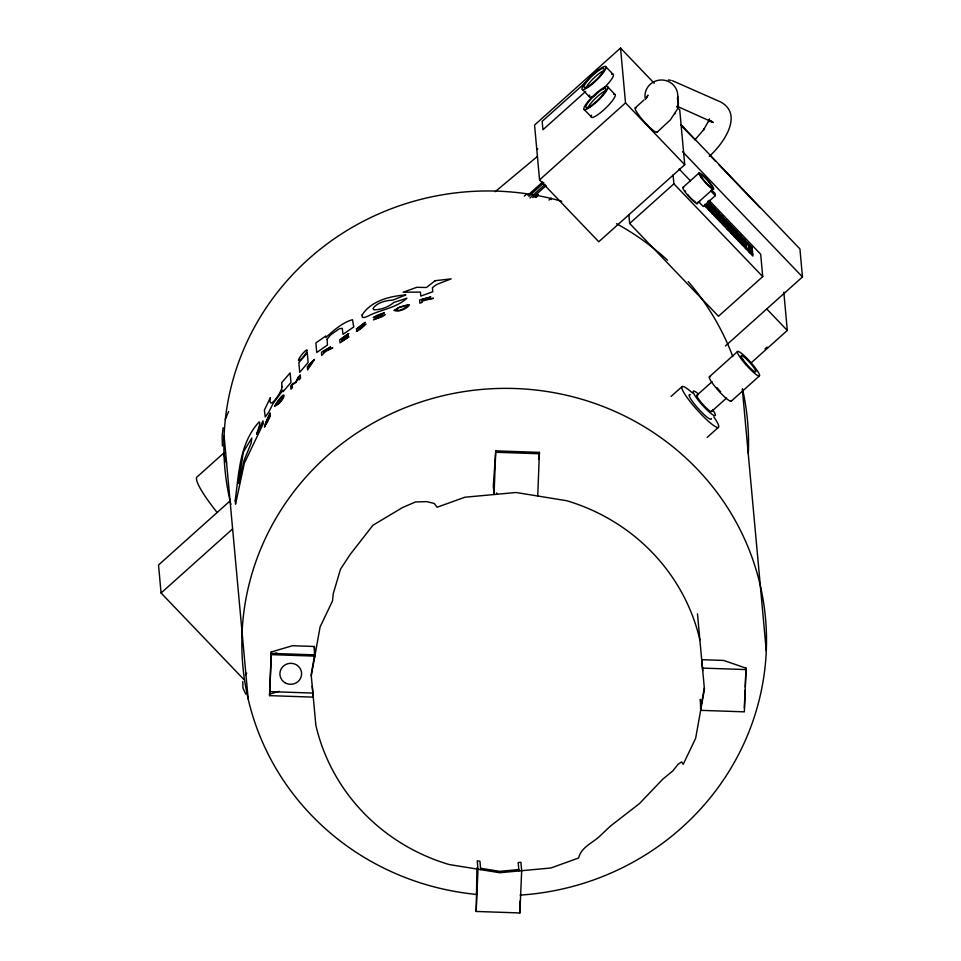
<?xml version="1.0" encoding="UTF-8"?>
<svg xmlns="http://www.w3.org/2000/svg" width="961" height="961" viewBox="0 0 961 961"><rect width="100%" height="100%" fill="white"/><g stroke="black" fill="none" stroke-linecap="round" stroke-linejoin="round"><path stroke-width="1.44" d="M519.841 901.25L519.865 912.95L476.188 911.46L476.932 867.855M312.241 686.07L313.25 697.133L269.573 695.632L271.254 651.99L292.456 645.732L314.295 646.477L315.064 654.873L271.374 653.384L271.254 651.99M269.573 695.632L271.374 653.384M476.188 911.46L477.989 869.212L477.233 860.816L479.947 861.248L480.704 869.645M495.744 450.865L494.05 494.519L493.293 486.122L495.744 450.865L539.421 452.367L537.74 496.008M519.865 912.95L521.679 870.702L520.91 862.305L518.171 862.558L518.94 870.954M744.343 707.789L745.099 690.046M745.231 687.091L746.036 668.183L723.741 660.447L701.722 659.69L702.731 670.742M746.036 668.183L744.355 711.837L700.665 710.347L700.377 699.32L701.146 707.716M538.653 459.43L539.421 452.367M242.797 681.469L242.953 688.064L245.728 694.094M223.108 427.717L222.135 436.27L222.423 446.024M314.295 646.477L314.595 657.504M311.28 675.907L320.097 626.92L332.53 600.901L333.203 593.886L340.542 569.104L350.224 554.389L372.964 525.235L402.491 507.564L415.488 501.966L426.588 501.618L434.204 503.408L437.087 507.24L464.86 497.233L516.021 492.488L566.618 500.705A196.801 190.194 -5.2 0 1 699.86 639.882L704.449 689.313L695.644 738.3L683.199 764.319L681.673 761.917L678.046 764.283L672.892 770.842L662.646 779.299L639.449 803.588L610.367 826.136L598.499 837.367C591.339 843.41 580.852 847.95 578.642 857.993L550.869 867.999L499.72 872.732L449.111 864.528A196.801 190.194 -5.2 0 1 315.869 725.339L311.16 674.502L314.463 656.111L271.134 654.633L276.792 652.963M701.013 706.311L704.329 687.92M677.529 108.521L678.418 103.704L677.745 96.4M678.25 104.629L678.034 99.62M709.494 118.948L708.737 121.759L709.422 119.476L703.452 130.107L704.485 128.738L695.404 139.309M373.373 317.442L382.85 315.652L373.433 319.761L381.841 316.854L385.265 314.703L375.763 316.613L384.388 312.83L376.808 315.412L373.397 317.623M225.294 419.416L228.646 411.524M646.2 98.659L647.978 95.139L646.741 97.037M657 132.342L670.43 119.789L677.169 109.506M674.994 113.77L675.463 112.857M536.094 197.522L538.244 194.482L534.965 197.425M245.415 674.946L246.749 673.18M709.266 156.343C722.984 144.246 744.198 114.503 720.426 101.866L672.496 80.736M644.014 99.98L635.353 107.764M654.213 83.247L620.53 48.05L534.568 125.062L539.553 179.899L598.775 241.752L684.737 164.739L679.739 109.902L676.676 106.707M587.123 81.072L542.16 121.35L542.929 129.747L585.693 91.439M537.355 156.475L495.167 191.683M223.877 452.931L197.558 476.512A60.135 9.43 48.1 0 0 217.174 512.501M539.553 179.899L625.515 102.887L620.53 48.05M527.877 195.215L542.761 181.881M528.838 196.308L543.914 182.794M529.955 197.966L545.175 184.32M532.766 197.594L546.124 185.617M548.959 200.08L551.134 198.134L551.266 199.564M230.003 500.969L158.529 565.008L161.076 593.009L243.71 679.319M161.076 593.009L232.55 528.97M709.038 200.284L760.68 254.233L762.722 276.624L718.48 316.253L629.659 223.469L673.889 183.839L673.072 174.878M683.019 187.359L699.103 172.944M696.773 203.648L712.858 189.233M711.392 189.689L715.092 193.545L715.284 195.672L703.224 206.483L698.779 201.846A10.931 1.718 48.1 0 0 699.644 201.486M725.411 345.972L802.471 276.936L799.924 248.935L681.145 124.858M671.102 396.412L682.202 386.478M709.53 376.652L737.676 351.438M697.049 395.163L712.065 381.709M765.064 348.867L767.07 347.065M751.574 362.465L787.299 330.452L783.816 292.144M711.476 411.548L726.492 398.094M731.177 401.242L759.322 376.015A16.397 2.571 48.1 0 0 745.255 356.663A16.397 2.571 48.1 0 0 740.919 358.501A16.397 2.571 48.1 0 0 759.322 376.015M707.188 437.387L718.287 427.441M524.286 196.164L526.027 194.735M269.44 694.238L279.255 691.319M518.808 869.549L499.588 871.339L480.584 868.251M495.864 452.271L539.553 453.76M702.479 668.099L746.168 669.589M269.56 691.596L312.878 693.073M668.339 79.919L671.066 80.412M677.169 106.275L713.206 122.467L710.419 120.606L711.392 122.059M711.416 205.101L707.837 202.639L748.547 245.163L752.127 247.626L752.883 256.034L704.773 205.774L708.353 208.237M711.536 206.507L715.116 208.969M715.236 210.375L718.816 212.837M718.936 214.231L722.516 216.706M722.648 218.099L726.216 220.574M708.473 209.642L712.053 212.105M726.348 221.967L729.916 224.43M712.173 213.498L715.753 215.973M730.048 225.835L733.615 228.298M715.873 217.366L719.453 219.841M733.748 229.703L737.315 232.166M719.573 221.234L723.152 223.697M737.447 233.571L741.027 236.034M723.285 225.102L726.852 227.565M741.147 237.427L744.727 239.902M726.984 228.97L730.552 231.433M744.847 241.295L748.427 243.77M730.684 232.838L734.252 235.301M734.384 236.694L737.952 239.169M748.679 246.569L752.247 249.031M738.084 240.562L741.664 243.037M748.811 247.962L752.379 250.437M741.784 244.43L745.364 246.893M748.931 249.367L752.511 251.83M745.484 248.298L752.631 253.236M749.184 252.166L752.763 254.629M742.853 239.577L741.448 239.001A9.069 1.417 48.1 0 0 741.448 239.625L746.433 245.367L746.865 244.635L743.225 241.451L743.862 241.115L747.021 244.538L744.102 240.706A4.192 0.661 48.1 0 0 742.853 239.577M680.772 124.93L695.175 139.97M709.566 155.009L715.729 161.448M718.816 164.667L759.935 207.624M605.586 66.501L612.986 74.237M682.658 151.778L802.471 276.936M715.284 195.672L710.852 191.035A10.931 1.718 48.1 0 0 711.717 190.674M625.515 102.887L684.737 164.739M607.412 86.562L614.812 94.298M679.079 168.992L690.442 180.86M707.716 201.233L752.127 247.626M706.9 204.321L708.665 206.159L709.939 206.134L711.921 209.57L714.203 209.498L712.473 207.696L711.344 207.876L711.14 206.303L709.422 204.513L708.209 204.597L708.137 203.167M704.641 204.369L749.063 250.761L748.547 245.163M673.889 183.839L762.722 276.624M582.474 89.553L589.874 97.289M584.3 109.614L591.7 117.35M766.878 309.118L787.299 330.452M223.889 454.589L226.556 462.974M746.553 246.653L743.838 243.373L743.946 244.647L746.829 247.662L744.667 244.887M742.433 242.628L740.438 240.298L743.117 242.941L739.682 239.445L741.339 241.932A4.168 0.649 48.1 0 0 742.541 243.145L743.225 243.734L741.556 241.716M742.336 389.145L766.289 650.957M718.792 217.666L719.621 219.24L716.474 214.796L717.314 216.309M715.068 214.051L713.086 211.72L715.753 214.363L712.293 210.903L713.975 213.354A4.168 0.649 48.1 0 0 715.188 214.567L715.873 215.156L714.191 213.138M709.374 207.828L710.215 209.402L707.068 204.957L707.897 206.483M697.482 613.779L699.86 639.882M628.842 214.507L629.659 223.469M496.669 492.861L496.801 494.266M224.093 435.681L248.178 698.983M697.326 202.291A10.931 1.718 48.1 0 1 689.517 197.317A10.931 1.718 48.1 0 1 683.691 187.455M695.139 201.618A8.205 1.285 48.1 0 1 687.62 194.47M685.517 191.575A8.205 1.285 48.1 0 1 684.917 190.494M645.372 99.403A16.397 15.844 -5.2 0 1 661.336 79.991A16.397 15.844 -5.2 0 1 677.385 99.139M657.276 131.645A16.397 2.571 48.1 0 1 643.666 121.11A16.397 2.571 48.1 0 1 636.374 107.908M537.499 149.46A16.397 2.571 48.1 0 1 537.776 148.775M587.916 107.824A13.67 2.787 -43.8 0 1 596.084 97.734A13.67 2.787 -43.8 0 1 606.259 90.478M613.514 94.37A16.397 3.339 -43.8 0 1 605.214 108.581A16.397 3.339 -43.8 0 1 591.508 115.176M586.09 87.763A13.67 2.787 -43.8 0 1 602.763 71.126M611.689 74.309A16.397 3.339 -43.8 0 1 602.859 89.013M595.736 94.803A16.397 3.339 -43.8 0 1 589.682 95.115M535.577 197.269A76.532 15.592 -43.8 0 1 537.643 195.083M713.735 416.87A27.328 4.288 48.1 0 1 711.38 423.789A27.328 4.288 48.1 0 1 684.328 393.385A27.328 4.288 48.1 0 1 692.569 393.097M711.344 418.564A16.397 2.571 48.1 0 1 697.734 408.017A16.397 2.571 48.1 0 1 690.43 394.815M712.521 409.542A16.397 2.571 48.1 0 1 711.2 413.65A16.397 2.571 48.1 0 1 695.199 395.98A16.397 2.571 48.1 0 1 698.383 393.926M711.669 411.092A10.931 1.718 48.1 0 1 702.599 404.064A10.931 1.718 48.1 0 1 697.722 395.259M720.606 391.752A10.931 1.718 48.1 0 1 716.87 387.499M731.453 400.545A16.397 2.571 48.1 0 1 717.843 389.998A16.397 2.571 48.1 0 1 710.539 376.796M477.004 894.463A262.413 253.584 -5.2 0 1 283.663 505.918A262.413 253.584 -5.2 0 1 730.576 512.525A262.413 253.584 -5.2 0 1 520.129 895.099M230.892 504.441A262.413 253.584 -5.2 0 1 306.367 261.032A262.413 253.584 -5.2 0 1 561.717 201.257M616.506 223.697A262.413 253.584 -5.2 0 1 667.535 260.227M688.22 281.585A262.413 253.584 -5.2 0 1 732.787 356.567M742.529 389.073A262.413 253.584 -5.2 0 1 748.319 453.568M282.029 386.754C282.63 390.55 267.687 413.062 270.329 397.674L264.395 410.107L265.248 416.954L268.648 412.353L273.14 403.44L283.002 390.154L283.135 391.595L290.979 382.478L290.102 372.904L281.657 382.718L282.029 386.754M238.833 481.545L239.025 483.719L244.046 460.475L251.157 443.153L251.806 438L243.289 452.175L238.833 481.545M235.217 500.585L235.541 504.201L244.298 463.322L263.266 423.657L263.014 420.858L256.599 434.264L259.398 425.567L259.818 422.528L259.074 421.939C239.517 443.393 238.893 473.353 235.217 500.585M265.5 424.233L267.086 422.684L270.425 415.296L264.491 427.14L265.753 422.372L270.221 413.05L269.825 414.347A9.826 1.261 -66.1 0 0 267.795 418.239L265.5 424.233M327.124 339.197L327.437 345.023L316.746 352.495L315.869 342.921L325.803 335.978L325.923 337.383C333.779 330.44 342.236 322.572 352.471 319.713L353.756 326.956L342.993 334.344L342.26 328.302L339.365 328.758L330.62 334.872L327.124 339.197M282.882 396.893C282.414 399.175 276.996 406.635 276.287 403.956A4.132 0.745 -51.3 0 1 277.417 402.034L281.381 397.422L282.882 396.893M725.315 221.763L723.777 220.934L725.074 223.3L721.855 218.964L721.471 219.54L719.693 217.679L720.582 216.165L725.315 221.763M725.999 225.234L728.078 227.589L726.048 225.198M274.618 406.107C285.813 401.23 288.42 383.871 274.618 406.107M728.882 228.334L725.231 224.357L728.882 228.334M314.451 359.462L307.616 369.889L307.316 366.706L314.451 359.462M362.105 314.968L362.309 317.202A16.589 3.688 -36.2 0 0 367.51 316.349C380.172 309.55 396.016 308.361 406.827 298.21L393.758 302.475C388.508 307.112 380.844 309.826 373.889 309.802L373.012 308.625C376.76 302.559 386.058 300.433 392.809 300.108L405.842 294.943C390.07 296.084 371.15 300.769 362.105 314.968M407.2 306.103C394.863 315.953 392.713 305.934 407.2 306.103M394.214 310.379C397.614 312.601 407.392 308.733 409.458 304.901A5.634 1.405 -20.8 0 0 407.404 304.757L398.527 307.628L394.214 310.379M356.387 328.986L364.063 325.491L356.411 331.437A15.941 3.544 -36.2 0 0 361.108 328.482L366.033 324.073L358.285 327.833L365.276 322.331L356.387 328.986M312.914 361.276L308.949 366.609L308.841 365.336L312.914 361.276M330.464 346.981L327.593 349.936L332.794 347.846L325.707 351.366L321.767 355.414L321.479 352.231L330.464 346.981M328.494 348.362L323.521 352.495L323.401 351.294L328.494 348.362M723.609 220.033L722.179 218.375L723.609 220.033M298.198 377.313L295.676 382.214L292.721 383.679L290.702 386.034L290.991 389.217L292.384 387.607L292.132 384.868L296.084 382.322L298.823 377.084L299.075 379.823L300.553 378.093L300.264 374.91L298.198 377.313M430.624 296.901L427.068 299.147L433.435 298.282L422.083 301.069L422.191 302.343L419.861 303.171L419.573 300L430.624 296.901M428.198 297.814L422.047 300.721L421.939 299.52L428.198 297.814M732.859 228.982L731.958 230.484L733.748 232.37L734.66 230.868L732.859 228.982M726.48 222.327L725.567 223.817L727.249 225.571L727.741 224.778L730.768 229.259L731.681 227.757L730 226.003L729.495 226.796L726.48 222.327M735.73 231.985L734.817 233.487L736.498 235.241L736.991 234.436L740.03 238.917L740.931 237.427L739.249 235.673L738.757 236.466L735.73 231.985M307.28 352.915L298.847 362.729L299.712 372.303L308.157 362.489L307.28 352.915M435.153 280.696L426.456 287.483L416.774 287.315L403.115 292.228L420.425 292.084L420.786 296.096L432.774 291.772L432.402 287.639L436.787 284.42L451.177 278.87L435.153 280.696M348.651 333.587L339.75 339.689L340.038 342.873L348.939 336.77L341.9 341.203L341.792 340.014L348.278 335.161L341.756 339.641L341.672 338.777L348.651 333.587M715.645 213.054L713.374 211.084L716.161 211.54L718.023 213.486L719.116 217.078L715.645 213.054M724.101 222.76L721.387 219.913L723.669 223.469L724.918 223.601L724.101 222.76M716.87 213.054L716.149 213.018L717.086 214.003L716.87 213.054M736.727 236.838L735.621 235.95L737.796 237.055L739.429 239.926L736.727 236.838M737.411 236.923L737.976 237.944L737.411 236.923M711.633 209.726L710.864 208.933L711.741 211.012L711.633 209.726M730.204 229.15L729.447 228.346L729.555 229.619L732.234 232.406L730.204 229.15M735.393 234.556L732.39 231.409L734.396 234.664L734.3 233.595L735.393 234.556M701.266 177.653A10.931 1.718 48.1 0 0 713.542 189.329A10.931 1.718 48.1 0 0 704.161 176.428A10.931 1.718 48.1 0 0 701.266 177.653M702.527 178.518A8.205 1.285 48.1 0 0 711.729 187.287A8.205 1.285 48.1 0 0 704.701 177.605A8.205 1.285 48.1 0 0 702.527 178.518M591.111 105.626A13.67 2.787 -43.8 0 0 605.91 89.085A13.67 2.787 -43.8 0 0 590.559 99.56A13.67 2.787 -43.8 0 0 591.111 105.626M590.15 107.127A16.397 3.339 -43.8 0 0 607.917 87.283A16.397 3.339 -43.8 0 0 589.489 99.86A16.397 3.339 -43.8 0 0 590.15 107.127M588.324 87.079A16.397 3.339 -43.8 0 0 606.091 67.222A16.397 3.339 -43.8 0 0 587.664 79.799A16.397 3.339 -43.8 0 0 588.324 87.079M589.285 85.565A13.67 2.787 -43.8 0 0 604.085 69.024A13.67 2.787 -43.8 0 0 588.733 79.499A13.67 2.787 -43.8 0 0 589.285 85.565M743.442 360.243A10.931 1.718 48.1 0 0 755.718 371.919A10.931 1.718 48.1 0 0 746.337 359.018A10.931 1.718 48.1 0 0 743.442 360.243M300.781 359.438A6.859 1.249 -51.3 0 0 307.244 350.236A6.859 1.249 -51.3 0 0 300.505 356.387A6.859 1.249 -51.3 0 0 300.781 359.438M284.936 682.706A10.859 10.499 -5.2 0 0 301.598 674.178A10.859 10.499 -5.2 0 0 285.717 664.532A10.859 10.499 -5.2 0 0 284.936 682.706"/></g></svg>
